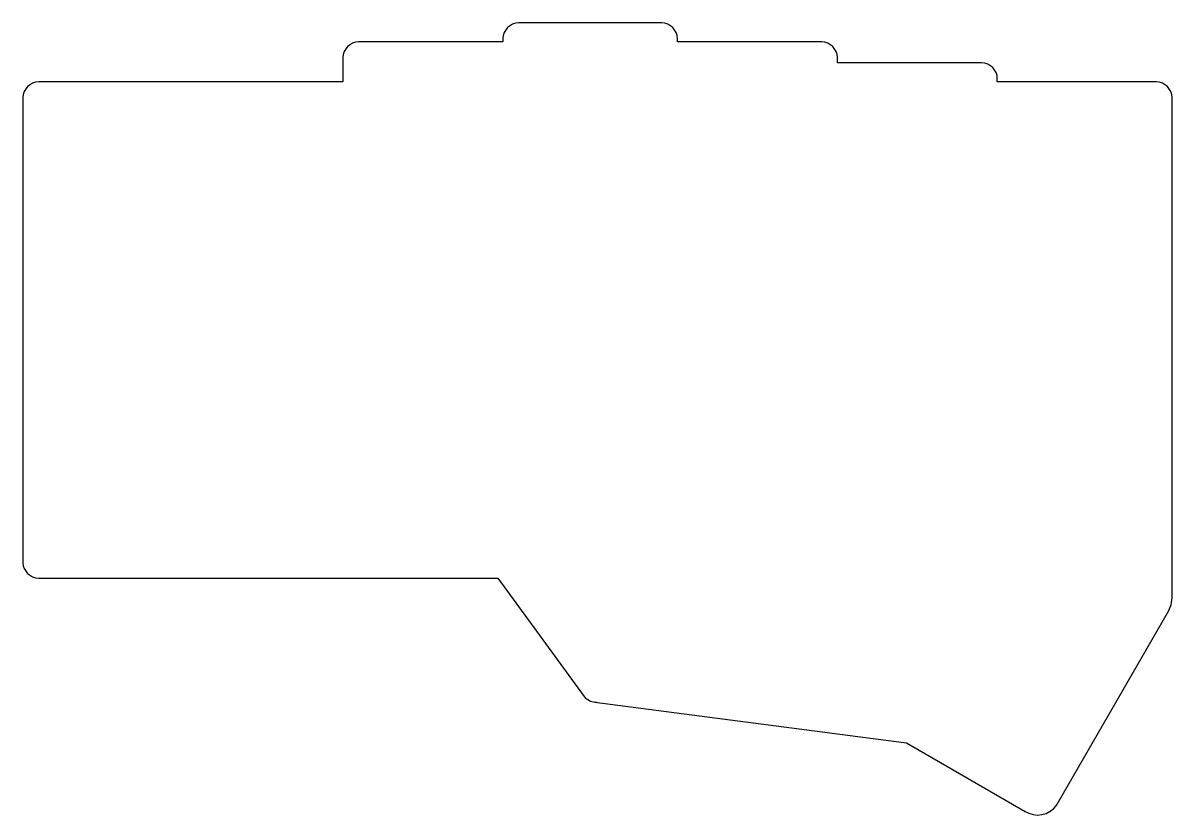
# Model space of a CAD drawing. Extents: x -1 to 135, y -1 to 93.
import ezdxf

# ---------------------------------------------------------------- set-up
doc = ezdxf.new("R2010")
doc.units = 0
doc.layers.get('0').update_dxf_attribs({"linetype": 'CONTINUOUS'})

msp = doc.modelspace()

# ---------------------------------------------------------------- linework, layer by layer
at = {"color": 7}
msp.add_lwpolyline([(57.673743, 92.94172), (57.302223, 92.902469), (56.954672, 92.791969), (56.361938, 92.389063), (55.958459, 91.796666), (55.848102, 91.449302), (55.808652, 91.078441), (55.808652, 91.074533), (55.808652, 90.691721), (38.677636, 90.691721), (38.671736, 90.691721), (38.301464, 90.652015), (37.954462, 90.541202), (37.362477, 90.137923), (36.959798, 89.545233), (36.84944, 89.197659), (36.81039, 88.82649), (36.81039, 88.82454), (36.81039, 85.941731), (0.675782, 85.941731), (0.67383, 85.941731), (0.30241, 85.902453), (-0.045306, 85.79191), (-0.638015, 85.388915), (-1.041112, 84.796525), (-1.151806, 84.449226), (-1.1914, 84.07847), (-1.1914, 84.07458), (-1.1914, 28.824642), (-1.1914, 28.818642), (-1.151846, 28.448335), (-1.041072, 28.101485), (-0.637533, 27.508595), (-0.044132, 27.10585), (0.303968, 26.996055), (0.675783, 26.957625), (55.228403, 26.957625), (65.468672, 12.914436), (65.6015, 12.758229), (66.210713, 12.349495), (66.931282, 12.207261), (66.750016, 12.217261), (103.419636, 7.447696), (103.460536, 7.443696), (103.749656, 7.385306), (117.860926, -0.770912), (117.781026, -0.720012), (118.268896, -0.981023), (118.786236, -1.134735), (119.317547, -1.184145), (119.845367, -1.132245), (120.354207, -0.983025), (120.828097, -0.738483), (121.250547, -0.402612), (121.605087, 0.022092), (121.657487, 0.109922), (121.661487, 0.115922), (134.884407, 23.041471), (134.886407, 23.045471), (135.196007, 23.803551), (135.294407, 24.617526), (135.294407, 84.072581), (135.256407, 84.444485), (135.146057, 84.792632), (134.742577, 85.386121), (134.149347, 85.789615), (133.801787, 85.900307), (133.431267, 85.939783), (133.427267, 85.939783), (114.542666, 85.939783), (114.542666, 86.318673), (114.505166, 86.691425), (114.395806, 87.040471), (113.992826, 87.635721), (113.399596, 88.040702), (113.052046, 88.151939), (112.681016, 88.191729), (112.677016, 88.191729), (95.542654, 88.191729), (95.542654, 88.820631), (95.504863, 89.193413), (95.395005, 89.542309), (94.992026, 90.136845), (94.398792, 90.541048), (94.051741, 90.652025), (93.681219, 90.69172), (93.675719, 90.69172), (76.544853, 90.69172), (76.544853, 91.072582), (76.544853, 91.074533), (76.505911, 91.446087), (76.395553, 91.794095), (75.992075, 92.387617), (75.399341, 92.791389), (75.05179, 92.902214), (74.681268, 92.941715), (74.677268, 92.941715), (57.675734, 92.941715)], close=True, dxfattribs=at)

doc.saveas('drawing.dxf')
